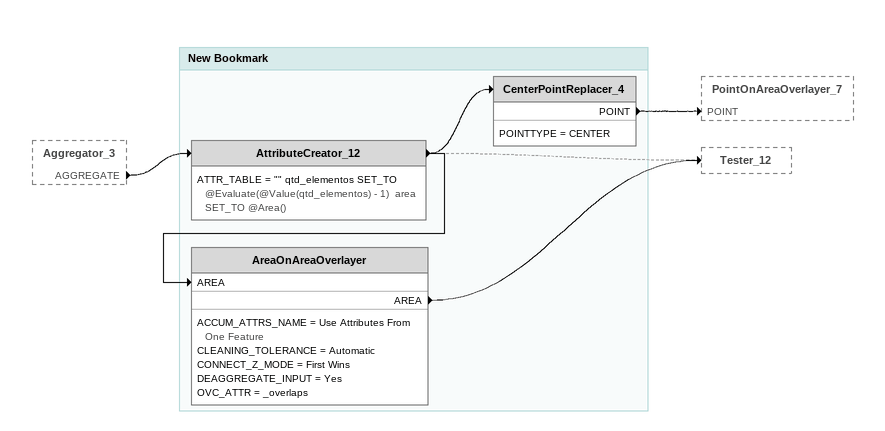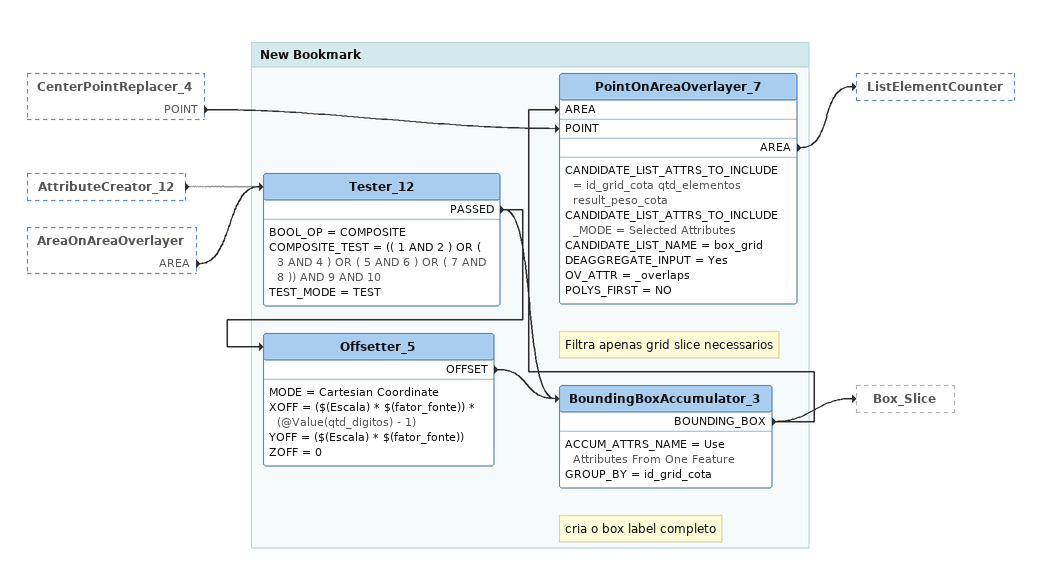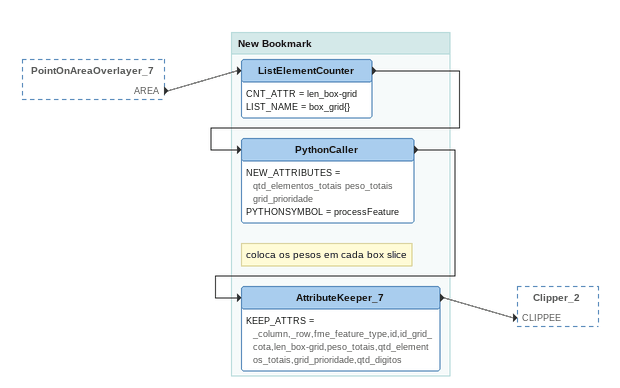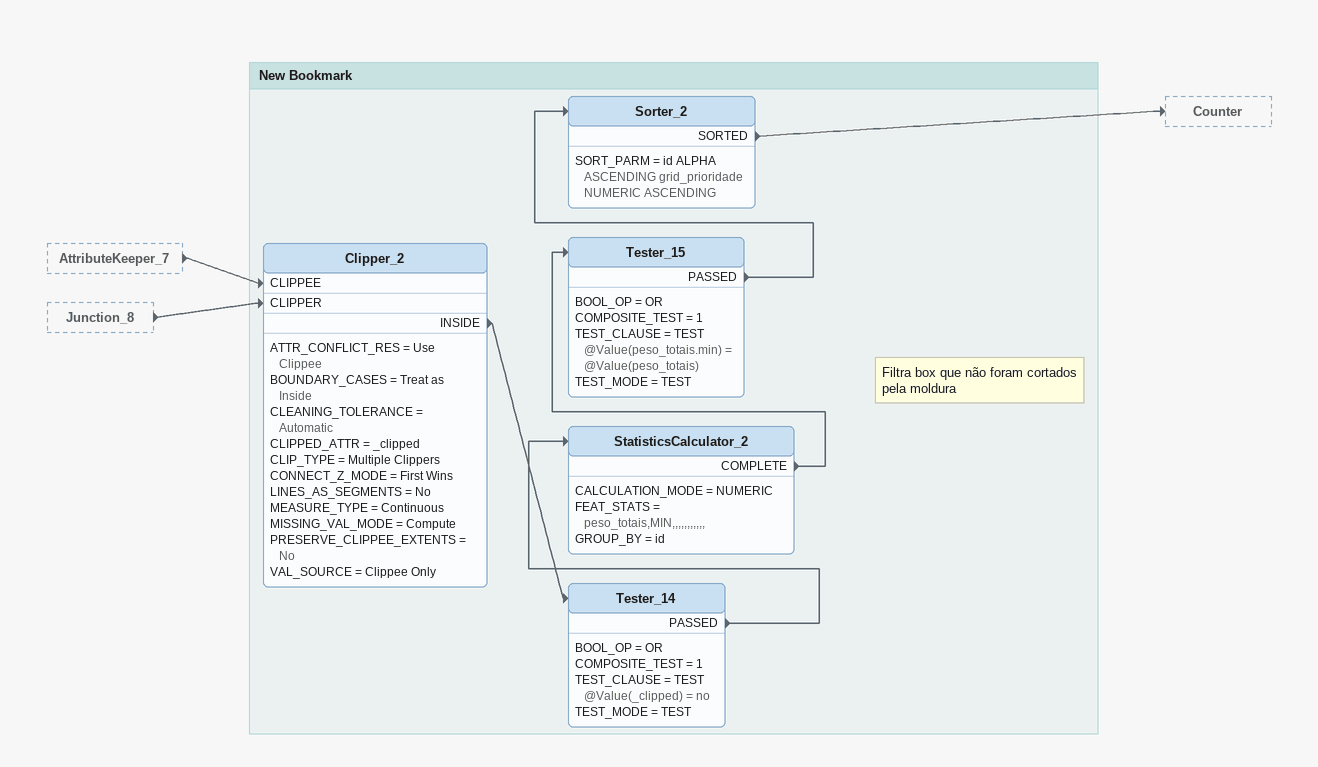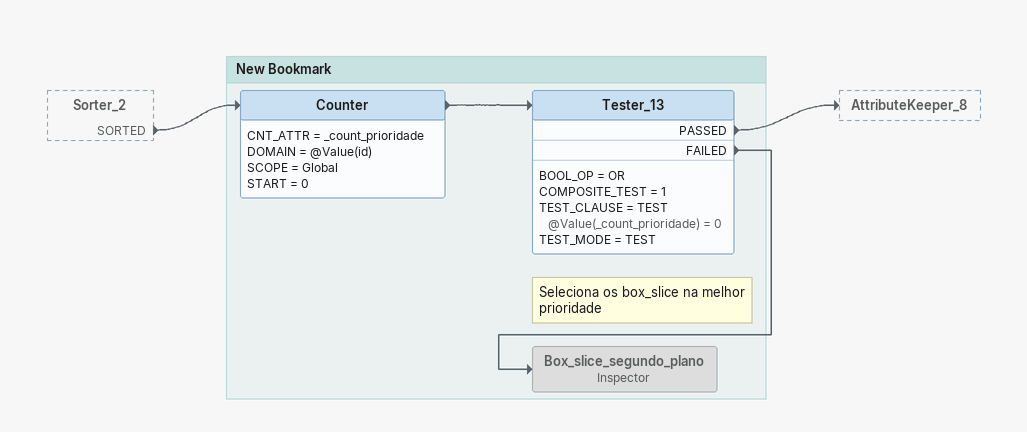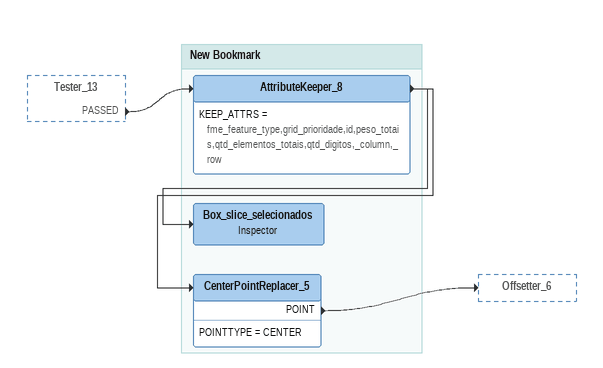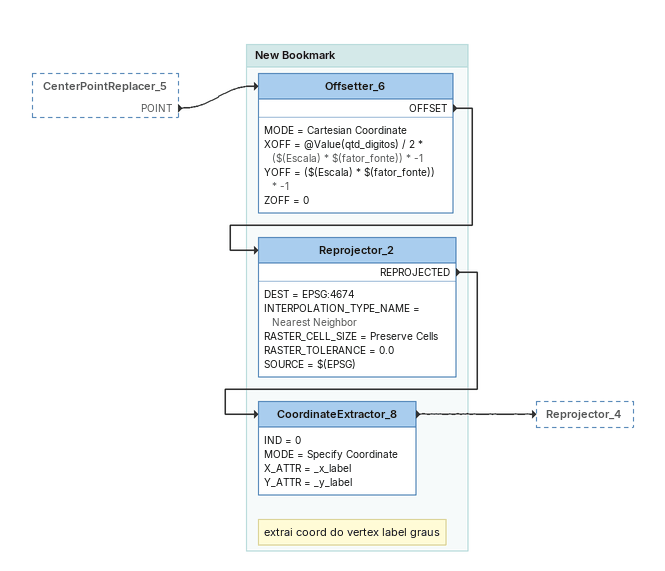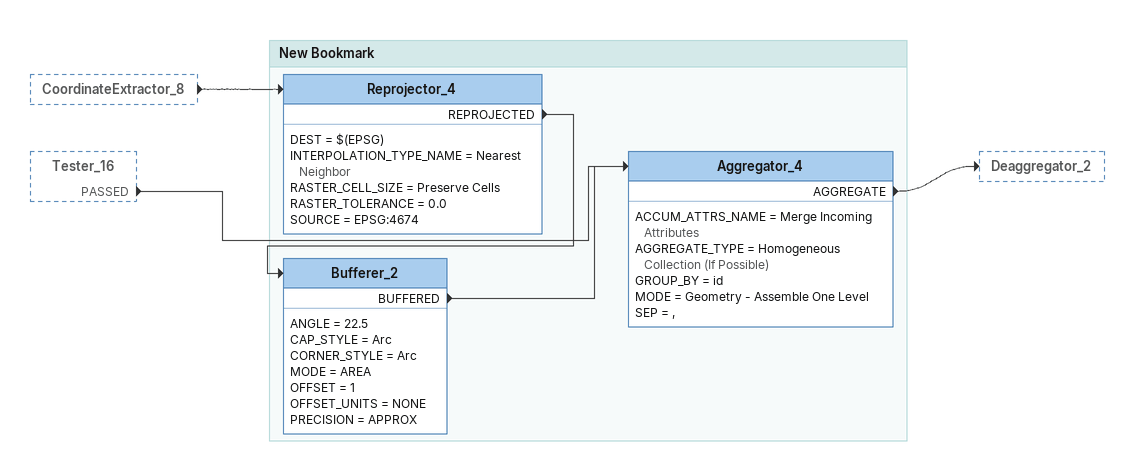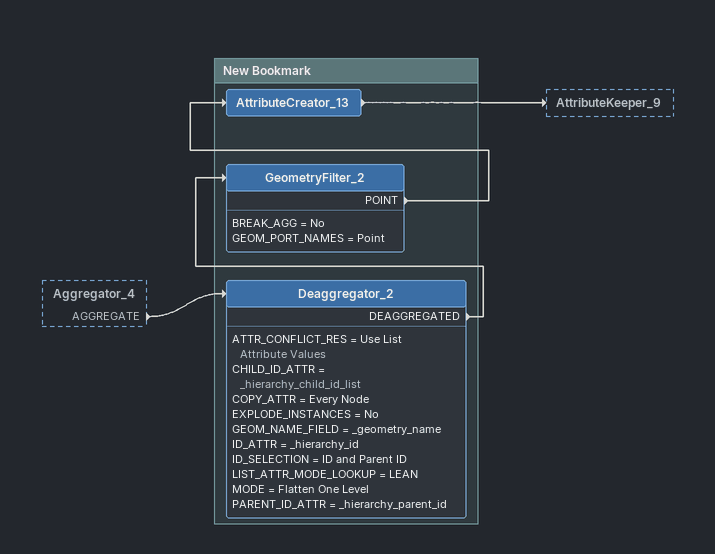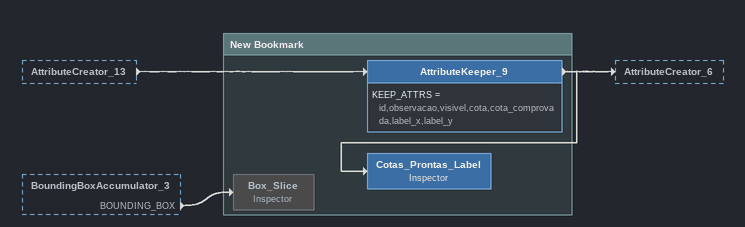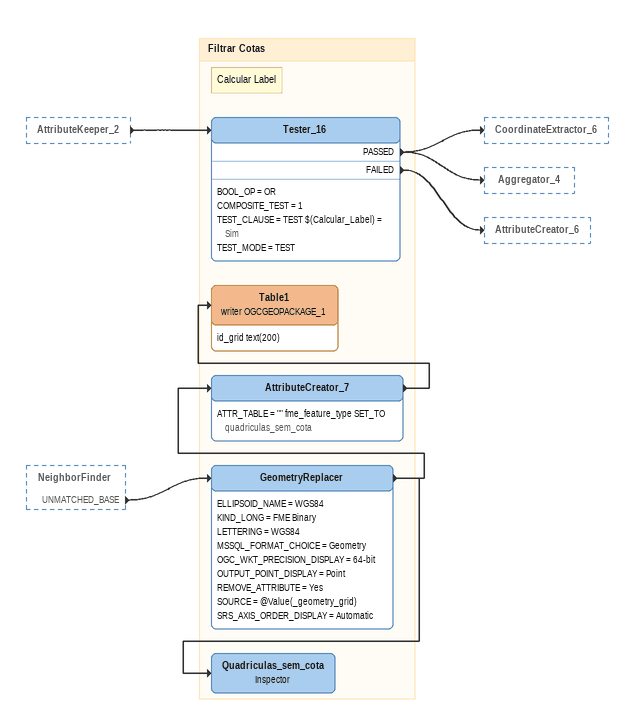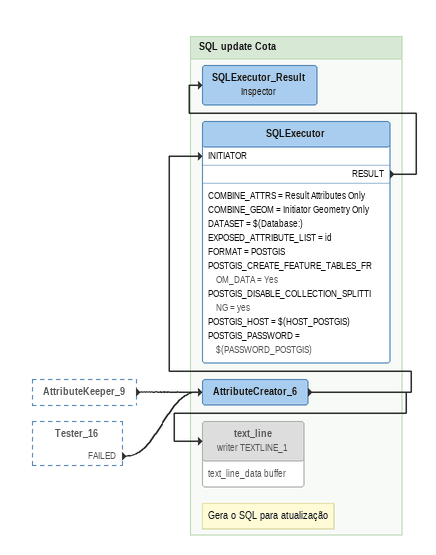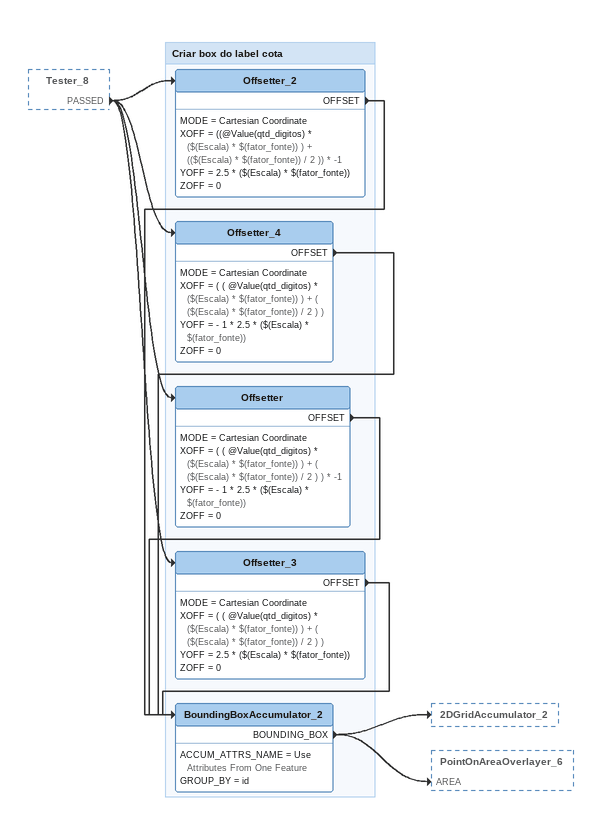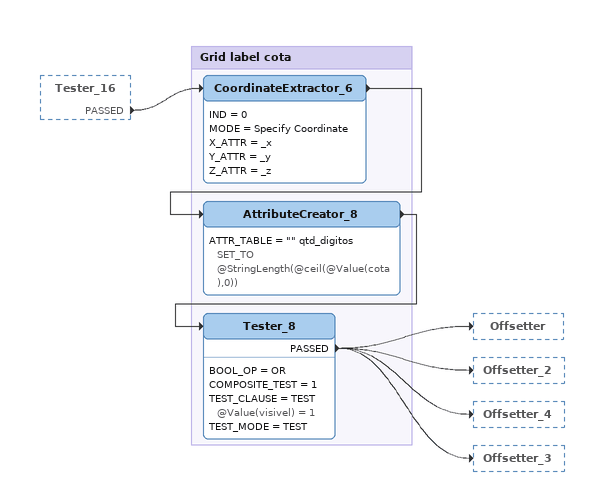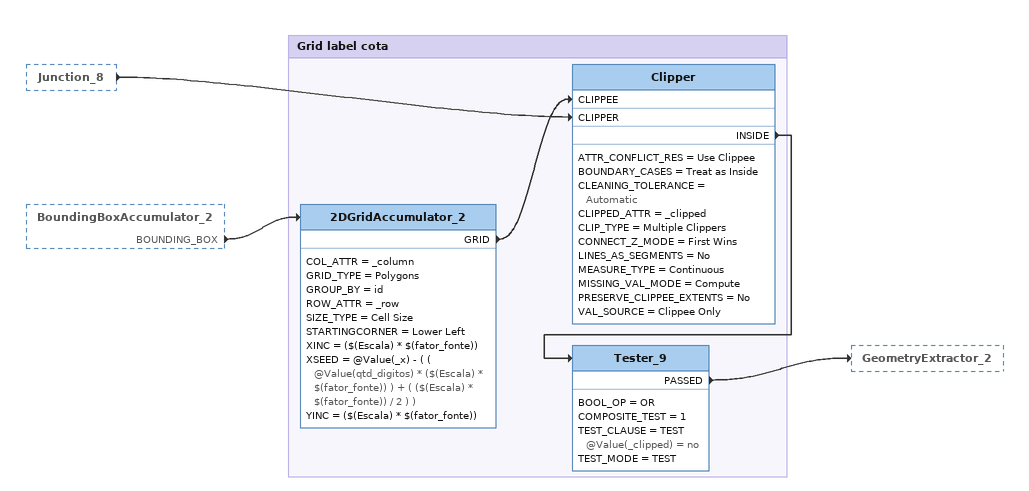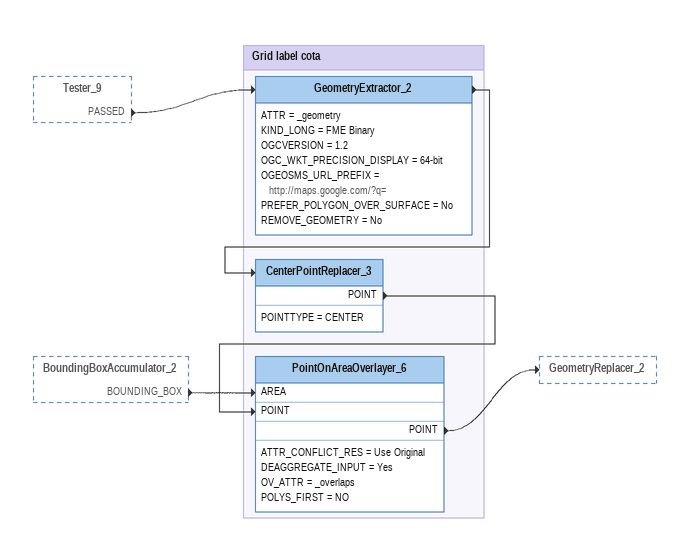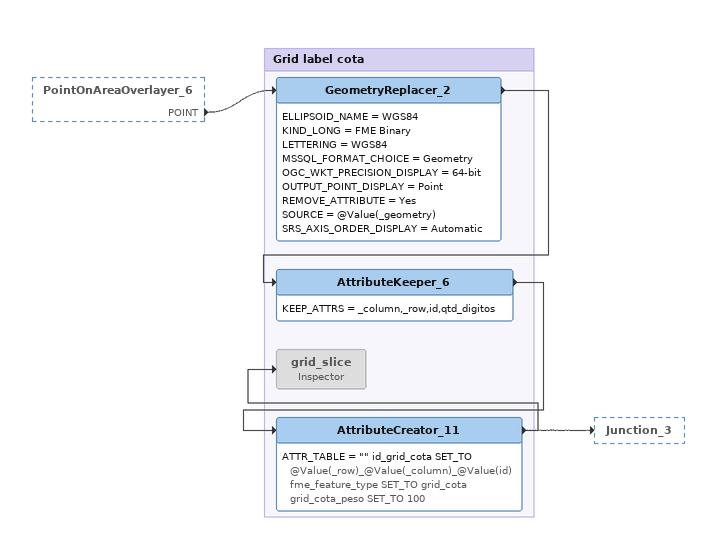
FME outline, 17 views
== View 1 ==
Aggregator_3 [outside]
    AGGREGATE -> AttributeCreator_12

Bookmark: New Bookmark
AttributeCreator_12
    ATTR_TABLE = "" qtd_elementos SET_TO @Evaluate(@Value(qtd_elementos) - 1)  area SET_TO @Area()
    -> Tester_12 [off]
    -> CenterPointReplacer_4
    -> AreaOnAreaOverlayer [AREA]
CenterPointReplacer_4
    POINTTYPE = CENTER
    POINT -> PointOnAreaOverlayer_7 [POINT]
AreaOnAreaOverlayer
    ACCUM_ATTRS_NAME = Use Attributes From One Feature
    CLEANING_TOLERANCE = Automatic
    CONNECT_Z_MODE = First Wins
    DEAGGREGATE_INPUT = Yes
    OVC_ATTR = _overlaps
    AREA -> Tester_12

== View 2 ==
CenterPointReplacer_4 [outside]
    POINT -> PointOnAreaOverlayer_7 [POINT]
AttributeCreator_12 [outside]
    -> Tester_12 [off]
AreaOnAreaOverlayer [outside]
    AREA -> Tester_12

Bookmark: New Bookmark
Note: Filtra apenas grid slice necessarios
Tester_12
    BOOL_OP = COMPOSITE
    COMPOSITE_TEST = (( 1 AND 2 ) OR ( 3 AND 4 ) OR ( 5 AND 6 ) OR ( 7 AND 8 )) AND 9 AND 10
    TEST_MODE = TEST
    PASSED -> Offsetter_5
    PASSED -> BoundingBoxAccumulator_3
Offsetter_5
    MODE = Cartesian Coordinate
    XOFF = ($(Escala) * $(fator_fonte)) * (@Value(qtd_digitos) - 1)
    YOFF = ($(Escala) * $(fator_fonte))
    ZOFF = 0
    OFFSET -> BoundingBoxAccumulator_3
Note: cria o box label completo
BoundingBoxAccumulator_3
    ACCUM_ATTRS_NAME = Use Attributes From One Feature
    GROUP_BY = id_grid_cota
    BOUNDING_BOX -> Box_Slice
    BOUNDING_BOX -> PointOnAreaOverlayer_7 [AREA]
PointOnAreaOverlayer_7
    CANDIDATE_LIST_ATTRS_TO_INCLUDE = id_grid_cota qtd_elementos result_peso_cota
    CANDIDATE_LIST_ATTRS_TO_INCLUDE_MODE = Selected Attributes
    CANDIDATE_LIST_NAME = box_grid
    DEAGGREGATE_INPUT = Yes
    OV_ATTR = _overlaps
    POLYS_FIRST = NO
    AREA -> ListElementCounter

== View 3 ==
PointOnAreaOverlayer_7 [outside]
    AREA -> ListElementCounter

Bookmark: New Bookmark
ListElementCounter
    CNT_ATTR = len_box-grid
    LIST_NAME = box_grid{}
    -> PythonCaller
Note: coloca os pesos em cada box slice
PythonCaller
    NEW_ATTRIBUTES = qtd_elementos_totais peso_totais grid_prioridade
    PYTHONSYMBOL = processFeature
    -> AttributeKeeper_7
AttributeKeeper_7
    KEEP_ATTRS = _column,_row,fme_feature_type,id,id_grid_cota,len_box-grid,peso_totais,qtd_elementos_totais,grid_prioridade,qtd_digitos
    -> Clipper_2 [CLIPPEE]

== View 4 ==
AttributeKeeper_7 [outside]
    -> Clipper_2 [CLIPPEE]
Junction_8 [outside]
    -> Clipper_2 [CLIPPER]

Bookmark: New Bookmark
Clipper_2
    ATTR_CONFLICT_RES = Use Clippee
    BOUNDARY_CASES = Treat as Inside
    CLEANING_TOLERANCE = Automatic
    CLIPPED_ATTR = _clipped
    CLIP_TYPE = Multiple Clippers
    CONNECT_Z_MODE = First Wins
    LINES_AS_SEGMENTS = No
    MEASURE_TYPE = Continuous
    MISSING_VAL_MODE = Compute
    PRESERVE_CLIPPEE_EXTENTS = No
    VAL_SOURCE = Clippee Only
    INSIDE -> Tester_14
Note: Filtra box que não foram cortados pela moldura
Tester_14
    BOOL_OP = OR
    COMPOSITE_TEST = 1
    TEST_CLAUSE = TEST @Value(_clipped) = no
    TEST_MODE = TEST
    PASSED -> StatisticsCalculator_2
StatisticsCalculator_2
    CALCULATION_MODE = NUMERIC
    FEAT_STATS = peso_totais,MIN,,,,,,,,,,,
    GROUP_BY = id
    COMPLETE -> Tester_15
Tester_15
    BOOL_OP = OR
    COMPOSITE_TEST = 1
    TEST_CLAUSE = TEST @Value(peso_totais.min) = @Value(peso_totais)
    TEST_MODE = TEST
    PASSED -> Sorter_2
Sorter_2
    SORT_PARM = id ALPHA ASCENDING grid_prioridade NUMERIC ASCENDING
    SORTED -> Counter

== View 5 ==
Sorter_2 [outside]
    SORTED -> Counter

Bookmark: New Bookmark
Counter
    CNT_ATTR = _count_prioridade
    DOMAIN = @Value(id)
    SCOPE = Global
    START = 0
    -> Tester_13
Note: Seleciona os box_slice na melhor prioridade
Tester_13
    BOOL_OP = OR
    COMPOSITE_TEST = 1
    TEST_CLAUSE = TEST @Value(_count_prioridade) = 0
    TEST_MODE = TEST
    PASSED -> AttributeKeeper_8
    FAILED -> Box_slice_segundo_plano
Box_slice_segundo_plano: Inspector [off]

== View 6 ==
Tester_13 [outside]
    PASSED -> AttributeKeeper_8

Bookmark: New Bookmark
AttributeKeeper_8
    KEEP_ATTRS = fme_feature_type,grid_prioridade,id,peso_totais,qtd_elementos_totais,qtd_digitos,_column,_row
    -> Box_slice_selecionados
    -> CenterPointReplacer_5
Box_slice_selecionados: Inspector
CenterPointReplacer_5
    POINTTYPE = CENTER
    POINT -> Offsetter_6

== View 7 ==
CenterPointReplacer_5 [outside]
    POINT -> Offsetter_6

Bookmark: New Bookmark
Offsetter_6
    MODE = Cartesian Coordinate
    XOFF = @Value(qtd_digitos) / 2 * ($(Escala) * $(fator_fonte)) * -1
    YOFF = ($(Escala) * $(fator_fonte)) * -1
    ZOFF = 0
    OFFSET -> Reprojector_2
Reprojector_2
    DEST = EPSG:4674
    INTERPOLATION_TYPE_NAME = Nearest Neighbor
    RASTER_CELL_SIZE = Preserve Cells
    RASTER_TOLERANCE = 0.0
    SOURCE = $(EPSG)
    REPROJECTED -> CoordinateExtractor_8
Note: extrai coord do vertex label graus
CoordinateExtractor_8
    IND = 0
    MODE = Specify Coordinate
    X_ATTR = _x_label
    Y_ATTR = _y_label
    -> Reprojector_4

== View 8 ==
CoordinateExtractor_8 [outside]
    -> Reprojector_4
Tester_16 [outside]
    PASSED -> Aggregator_4

Bookmark: New Bookmark
Reprojector_4
    DEST = $(EPSG)
    INTERPOLATION_TYPE_NAME = Nearest Neighbor
    RASTER_CELL_SIZE = Preserve Cells
    RASTER_TOLERANCE = 0.0
    SOURCE = EPSG:4674
    REPROJECTED -> Bufferer_2
Bufferer_2
    ANGLE = 22.5
    CAP_STYLE = Arc
    CORNER_STYLE = Arc
    MODE = AREA
    OFFSET = 1
    OFFSET_UNITS = NONE
    PRECISION = APPROX
    BUFFERED -> Aggregator_4
Aggregator_4
    ACCUM_ATTRS_NAME = Merge Incoming Attributes
    AGGREGATE_TYPE = Homogeneous Collection (If Possible)
    GROUP_BY = id
    MODE = Geometry - Assemble One Level
    SEP = ,
    AGGREGATE -> Deaggregator_2

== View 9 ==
Aggregator_4 [outside]
    AGGREGATE -> Deaggregator_2

Bookmark: New Bookmark
Deaggregator_2
    ATTR_CONFLICT_RES = Use List Attribute Values
    CHILD_ID_ATTR = _hierarchy_child_id_list
    COPY_ATTR = Every Node
    EXPLODE_INSTANCES = No
    GEOM_NAME_FIELD = _geometry_name
    ID_ATTR = _hierarchy_id
    ID_SELECTION = ID and Parent ID
    LIST_ATTR_MODE_LOOKUP = LEAN
    MODE = Flatten One Level
    PARENT_ID_ATTR = _hierarchy_parent_id
    DEAGGREGATED -> GeometryFilter_2
GeometryFilter_2
    BREAK_AGG = No
    GEOM_PORT_NAMES = Point
    POINT -> AttributeCreator_13
AttributeCreator_13
    -> AttributeKeeper_9

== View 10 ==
AttributeCreator_13 [outside]
    -> AttributeKeeper_9
BoundingBoxAccumulator_3 [outside]
    BOUNDING_BOX -> Box_Slice

Bookmark: New Bookmark
AttributeKeeper_9
    KEEP_ATTRS = id,observacao,visivel,cota,cota_comprovada,label_x,label_y
    -> Cotas_Prontas_Label
    -> AttributeCreator_6
Cotas_Prontas_Label: Inspector
Box_Slice: Inspector [off]

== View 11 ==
AttributeKeeper_2 [outside]
    -> Tester_16
NeighborFinder [outside]
    UNMATCHED_BASE -> GeometryReplacer

Bookmark: Filtrar Cotas
Note: Calcular Label
Tester_16
    BOOL_OP = OR
    COMPOSITE_TEST = 1
    TEST_CLAUSE = TEST $(Calcular_Label) = Sim
    TEST_MODE = TEST
    PASSED -> CoordinateExtractor_6
    PASSED -> Aggregator_4
    FAILED -> AttributeCreator_6
GeometryReplacer
    ELLIPSOID_NAME = WGS84
    KIND_LONG = FME Binary
    LETTERING = WGS84
    MSSQL_FORMAT_CHOICE = Geometry
    OGC_WKT_PRECISION_DISPLAY = 64-bit
    OUTPUT_POINT_DISPLAY = Point
    REMOVE_ATTRIBUTE = Yes
    SOURCE = @Value(_geometry_grid)
    SRS_AXIS_ORDER_DISPLAY = Automatic
    -> Quadriculas_sem_cota
    -> AttributeCreator_7
AttributeCreator_7
    ATTR_TABLE = "" fme_feature_type SET_TO quadriculas_sem_cota
    -> Table1 (writer OGCGEOPACKAGE_1)
Table1 (writer OGCGEOPACKAGE_1)
    attributes: id_grid text(200)
Quadriculas_sem_cota: Inspector

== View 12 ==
AttributeKeeper_9 [outside]
    -> AttributeCreator_6
Tester_16 [outside]
    FAILED -> AttributeCreator_6

Bookmark: SQL update Cota
AttributeCreator_6
    -> text_line (writer TEXTLINE_1)
    -> SQLExecutor [INITIATOR]
SQLExecutor
    COMBINE_ATTRS = Result Attributes Only
    COMBINE_GEOM = Initiator Geometry Only
    DATASET = $(Database:)
    EXPOSED_ATTRIBUTE_LIST = id
    FORMAT = POSTGIS
    POSTGIS_CREATE_FEATURE_TABLES_FROM_DATA = Yes
    POSTGIS_DISABLE_COLLECTION_SPLITTING = yes
    POSTGIS_HOST = $(HOST_POSTGIS)
    POSTGIS_PASSWORD = $(PASSWORD_POSTGIS)
    RESULT -> SQLExecutor_Result
SQLExecutor_Result: Inspector
Note: Gera o SQL para atualização
text_line (writer TEXTLINE_1) [off]
    attributes: text_line_data buffer

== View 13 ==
Tester_8 [outside]
    PASSED -> Offsetter
    PASSED -> Offsetter_2
    PASSED -> Offsetter_4
    PASSED -> Offsetter_3

Bookmark: Criar box do label cota
Offsetter_2
    MODE = Cartesian Coordinate
    XOFF = ((@Value(qtd_digitos) * ($(Escala) * $(fator_fonte)) ) + (($(Escala) * $(fator_fonte)) / 2 )) * -1
    YOFF = 2.5 * ($(Escala) * $(fator_fonte))
    ZOFF = 0
    OFFSET -> BoundingBoxAccumulator_2
Offsetter_4
    MODE = Cartesian Coordinate
    XOFF = ( ( @Value(qtd_digitos) * ($(Escala) * $(fator_fonte)) ) + ( ($(Escala) * $(fator_fonte)) / 2 ) )
    YOFF = - 1 * 2.5 * ($(Escala) * $(fator_fonte))
    ZOFF = 0
    OFFSET -> BoundingBoxAccumulator_2
Offsetter
    MODE = Cartesian Coordinate
    XOFF = ( ( @Value(qtd_digitos) * ($(Escala) * $(fator_fonte)) ) + ( ($(Escala) * $(fator_fonte)) / 2 ) ) * -1
    YOFF = - 1 * 2.5 * ($(Escala) * $(fator_fonte))
    ZOFF = 0
    OFFSET -> BoundingBoxAccumulator_2
Offsetter_3
    MODE = Cartesian Coordinate
    XOFF = ( ( @Value(qtd_digitos) * ($(Escala) * $(fator_fonte)) ) + ( ($(Escala) * $(fator_fonte)) / 2 ) )
    YOFF = 2.5 * ($(Escala) * $(fator_fonte))
    ZOFF = 0
    OFFSET -> BoundingBoxAccumulator_2
BoundingBoxAccumulator_2
    ACCUM_ATTRS_NAME = Use Attributes From One Feature
    GROUP_BY = id
    BOUNDING_BOX -> 2DGridAccumulator_2
    BOUNDING_BOX -> PointOnAreaOverlayer_6 [AREA]

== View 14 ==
Tester_16 [outside]
    PASSED -> CoordinateExtractor_6

Bookmark: Grid label cota
CoordinateExtractor_6
    IND = 0
    MODE = Specify Coordinate
    X_ATTR = _x
    Y_ATTR = _y
    Z_ATTR = _z
    -> AttributeCreator_8
AttributeCreator_8
    ATTR_TABLE = "" qtd_digitos SET_TO @StringLength(@ceil(@Value(cota),0))
    -> Tester_8
Tester_8
    BOOL_OP = OR
    COMPOSITE_TEST = 1
    TEST_CLAUSE = TEST @Value(visivel) = 1
    TEST_MODE = TEST
    PASSED -> Offsetter
    PASSED -> Offsetter_2
    PASSED -> Offsetter_4
    PASSED -> Offsetter_3

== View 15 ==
Junction_8 [outside]
    -> Clipper [CLIPPER]
BoundingBoxAccumulator_2 [outside]
    BOUNDING_BOX -> 2DGridAccumulator_2

Bookmark: Grid label cota
2DGridAccumulator_2
    COL_ATTR = _column
    GRID_TYPE = Polygons
    GROUP_BY = id
    ROW_ATTR = _row
    SIZE_TYPE = Cell Size
    STARTINGCORNER = Lower Left
    XINC = ($(Escala) * $(fator_fonte))
    XSEED = @Value(_x) - ( ( @Value(qtd_digitos) * ($(Escala) * $(fator_fonte)) ) + ( ($(Escala) * $(fator_fonte)) / 2 ) )
    YINC = ($(Escala) * $(fator_fonte))
    GRID -> Clipper [CLIPPEE]
Clipper
    ATTR_CONFLICT_RES = Use Clippee
    BOUNDARY_CASES = Treat as Inside
    CLEANING_TOLERANCE = Automatic
    CLIPPED_ATTR = _clipped
    CLIP_TYPE = Multiple Clippers
    CONNECT_Z_MODE = First Wins
    LINES_AS_SEGMENTS = No
    MEASURE_TYPE = Continuous
    MISSING_VAL_MODE = Compute
    PRESERVE_CLIPPEE_EXTENTS = No
    VAL_SOURCE = Clippee Only
    INSIDE -> Tester_9
Tester_9
    BOOL_OP = OR
    COMPOSITE_TEST = 1
    TEST_CLAUSE = TEST @Value(_clipped) = no
    TEST_MODE = TEST
    PASSED -> GeometryExtractor_2

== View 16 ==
Tester_9 [outside]
    PASSED -> GeometryExtractor_2
BoundingBoxAccumulator_2 [outside]
    BOUNDING_BOX -> PointOnAreaOverlayer_6 [AREA]

Bookmark: Grid label cota
GeometryExtractor_2
    ATTR = _geometry
    KIND_LONG = FME Binary
    OGCVERSION = 1.2
    OGC_WKT_PRECISION_DISPLAY = 64-bit
    OGEOSMS_URL_PREFIX = http://maps.google.com/?q=
    PREFER_POLYGON_OVER_SURFACE = No
    REMOVE_GEOMETRY = No
    -> CenterPointReplacer_3
CenterPointReplacer_3
    POINTTYPE = CENTER
    POINT -> PointOnAreaOverlayer_6 [POINT]
PointOnAreaOverlayer_6
    ATTR_CONFLICT_RES = Use Original
    DEAGGREGATE_INPUT = Yes
    OV_ATTR = _overlaps
    POLYS_FIRST = NO
    POINT -> GeometryReplacer_2

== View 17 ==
PointOnAreaOverlayer_6 [outside]
    POINT -> GeometryReplacer_2

Bookmark: Grid label cota
GeometryReplacer_2
    ELLIPSOID_NAME = WGS84
    KIND_LONG = FME Binary
    LETTERING = WGS84
    MSSQL_FORMAT_CHOICE = Geometry
    OGC_WKT_PRECISION_DISPLAY = 64-bit
    OUTPUT_POINT_DISPLAY = Point
    REMOVE_ATTRIBUTE = Yes
    SOURCE = @Value(_geometry)
    SRS_AXIS_ORDER_DISPLAY = Automatic
    -> AttributeKeeper_6
AttributeKeeper_6
    KEEP_ATTRS = _column,_row,id,qtd_digitos
    -> AttributeCreator_11
AttributeCreator_11
    ATTR_TABLE = "" id_grid_cota SET_TO @Value(_row)_@Value(_column)_@Value(id)  fme_feature_type SET_TO grid_cota  grid_cota_peso SET_TO 100
    -> grid_slice
    -> Junction_3
grid_slice: Inspector [off]
